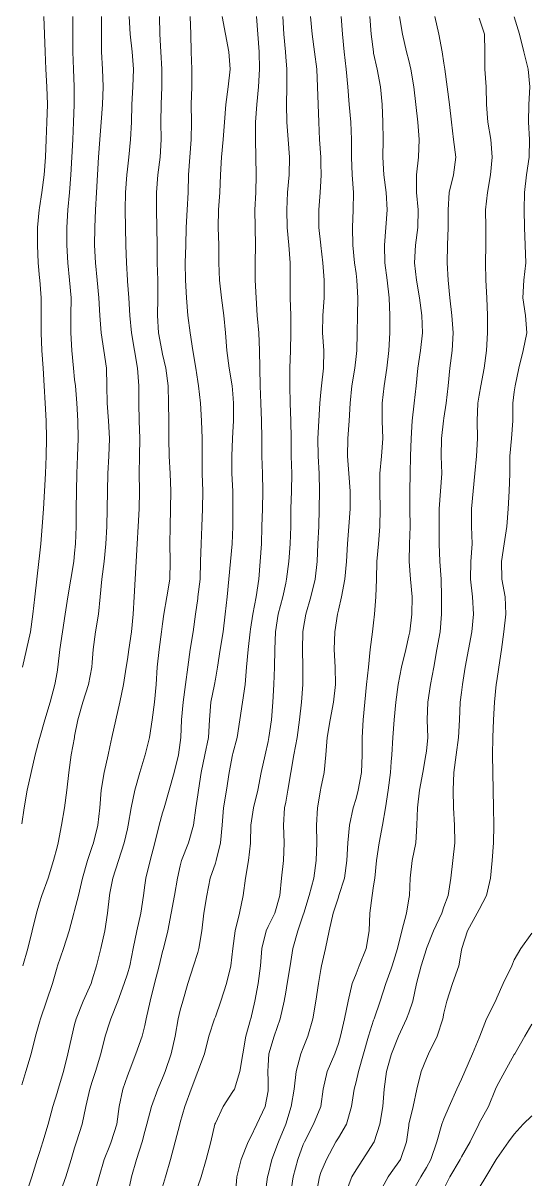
# Model space of a CAD drawing. Header units: centimetres. Extents: x 0 to 642158, y -847 to 649707.
# Drawn here: x 617169.79 to 617184.22, y 620542.19 to 620575.06 of the extents above; entities that cross this region are included whole.
import ezdxf

# ---------------------------------------------------------------- set-up
doc = ezdxf.new("R2010")
doc.units = ezdxf.units.CM
doc.header["$MEASUREMENT"] = 0
doc.layers.add('WAL_topographie 0.5', color=253, linetype='Continuous', lineweight=20)

msp = doc.modelspace()

# ---------------------------------------------------------------- linework, layer by layer
at = {"layer": 'WAL_topographie 0.5'}
for points in [[(617171.197, 620575.25), (617171.2, 620574.75), (617171.203, 620574.25), (617171.221, 620573.75), (617171.238, 620573.25), (617171.235, 620572.75), (617171.218, 620572.25), (617171.2, 620571.75), (617171.173, 620571.25), (617171.137, 620570.75), (617171.099, 620570.25), (617171.057, 620569.75), (617171.028, 620569.25), (617171.032, 620568.75), (617171.059, 620568.25), (617171.107, 620567.75), (617171.147, 620567.25), (617171.144, 620566.75), (617171.138, 620566.25), (617171.166, 620565.75), (617171.215, 620565.25), (617171.25, 620564.93), (617171.27, 620564.75), (617171.315, 620564.25), (617171.342, 620563.75), (617171.347, 620563.25), (617171.332, 620562.75), (617171.312, 620562.25), (617171.299, 620561.75), (617171.295, 620561.25), (617171.296, 620560.75), (617171.277, 620560.25), (617171.25, 620559.989), (617171.223, 620559.75), (617171.138, 620559.25), (617171.055, 620558.75), (617170.982, 620558.25), (617170.9, 620557.75), (617170.828, 620557.25), (617170.775, 620556.75), (617170.75, 620556.6), (617170.689, 620556.25), (617170.553, 620555.75), (617170.406, 620555.25), (617170.259, 620554.75), (617170.25, 620554.716), (617170.125, 620554.25), (617170.011, 620553.75), (617169.899, 620553.25), (617169.816, 620552.75), (617169.75, 620552.288)], [(617172.796, 620575.25), (617172.826, 620574.75), (617172.881, 620574.25), (617172.922, 620573.75), (617172.908, 620573.25), (617172.878, 620572.75), (617172.863, 620572.25), (617172.838, 620571.75), (617172.79, 620571.25), (617172.75, 620570.907), (617172.733, 620570.75), (617172.697, 620570.25), (617172.687, 620569.75), (617172.694, 620569.25), (617172.708, 620568.75), (617172.724, 620568.25), (617172.748, 620567.75), (617172.75, 620567.723), (617172.787, 620567.25), (617172.817, 620566.75), (617172.864, 620566.25), (617172.954, 620565.75), (617173.04, 620565.25), (617173.073, 620564.75), (617173.071, 620564.25), (617173.086, 620563.75), (617173.107, 620563.25), (617173.097, 620562.75), (617173.086, 620562.25), (617173.098, 620561.75), (617173.089, 620561.25), (617173.055, 620560.75), (617173.026, 620560.25), (617172.999, 620559.75), (617172.971, 620559.25), (617172.943, 620558.75), (617172.915, 620558.25), (617172.868, 620557.75), (617172.792, 620557.25), (617172.75, 620556.966), (617172.716, 620556.75), (617172.637, 620556.25), (617172.535, 620555.75), (617172.424, 620555.25), (617172.31, 620554.75), (617172.25, 620554.482), (617172.2, 620554.25), (617172.085, 620553.75), (617172.006, 620553.25), (617171.965, 620552.75), (617171.908, 620552.25), (617171.785, 620551.75), (617171.75, 620551.645), (617171.618, 620551.25), (617171.478, 620550.75), (617171.357, 620550.25), (617171.25, 620549.824), (617171.228, 620549.75), (617171.095, 620549.25), (617170.931, 620548.75), (617170.76, 620548.25), (617170.75, 620548.218), (617170.623, 620547.75), (617170.448, 620547.25), (617170.278, 620546.75), (617170.25, 620546.65), (617170.136, 620546.25), (617170.01, 620545.75), (617169.866, 620545.25), (617169.75, 620544.869)], [(617170.377, 620575.25), (617170.392, 620574.75), (617170.413, 620574.25), (617170.432, 620573.75), (617170.462, 620573.25), (617170.476, 620572.75), (617170.458, 620572.25), (617170.441, 620571.75), (617170.422, 620571.25), (617170.383, 620570.75), (617170.32, 620570.25), (617170.25, 620569.813), (617170.24, 620569.75), (617170.193, 620569.25), (617170.192, 620568.75), (617170.216, 620568.25), (617170.25, 620567.821), (617170.256, 620567.75), (617170.294, 620567.25), (617170.296, 620566.75), (617170.294, 620566.25), (617170.321, 620565.75), (617170.355, 620565.25), (617170.385, 620564.75), (617170.412, 620564.25), (617170.436, 620563.75), (617170.447, 620563.25), (617170.436, 620562.75), (617170.419, 620562.25), (617170.396, 620561.75), (617170.361, 620561.25), (617170.328, 620560.75), (617170.287, 620560.25), (617170.25, 620559.909), (617170.234, 620559.75), (617170.178, 620559.25), (617170.114, 620558.75), (617170.063, 620558.25), (617169.993, 620557.75), (617169.877, 620557.25), (617169.763, 620556.75)], [(617172.012, 620575.25), (617172.009, 620574.75), (617172.011, 620574.25), (617172.039, 620573.75), (617172.061, 620573.25), (617172.045, 620572.75), (617172.003, 620572.25), (617171.962, 620571.75), (617171.928, 620571.25), (617171.9, 620570.75), (617171.872, 620570.25), (617171.845, 620569.75), (617171.821, 620569.25), (617171.814, 620568.75), (617171.841, 620568.25), (617171.891, 620567.75), (617171.94, 620567.25), (617171.969, 620566.75), (617172.002, 620566.25), (617172.08, 620565.75), (617172.152, 620565.25), (617172.161, 620564.75), (617172.172, 620564.25), (617172.217, 620563.75), (617172.245, 620563.25), (617172.225, 620562.75), (617172.196, 620562.25), (617172.185, 620561.75), (617172.174, 620561.25), (617172.162, 620560.75), (617172.14, 620560.25), (617172.088, 620559.75), (617172.027, 620559.25), (617171.978, 620558.75), (617171.925, 620558.25), (617171.84, 620557.75), (617171.776, 620557.25), (617171.75, 620556.88), (617171.741, 620556.75), (617171.64, 620556.25), (617171.483, 620555.75), (617171.342, 620555.25), (617171.25, 620554.789), (617171.243, 620554.75), (617171.153, 620554.25), (617171.083, 620553.75), (617171.03, 620553.25), (617170.957, 620552.75), (617170.873, 620552.25), (617170.78, 620551.75), (617170.75, 620551.626), (617170.653, 620551.25), (617170.494, 620550.75), (617170.313, 620550.25), (617170.25, 620550.041), (617170.165, 620549.75), (617170.043, 620549.25), (617169.918, 620548.75), (617169.779, 620548.25)], [(617173.659, 620575.25), (617173.668, 620574.75), (617173.705, 620574.25), (617173.733, 620573.75), (617173.729, 620573.25), (617173.708, 620572.75), (617173.704, 620572.25), (617173.71, 620571.75), (617173.68, 620571.25), (617173.613, 620570.75), (617173.573, 620570.25), (617173.574, 620569.75), (617173.59, 620569.25), (617173.595, 620568.75), (617173.594, 620568.25), (617173.614, 620567.75), (617173.618, 620567.25), (617173.604, 620566.75), (617173.636, 620566.25), (617173.729, 620565.75), (617173.75, 620565.651), (617173.842, 620565.25), (617173.907, 620564.75), (617173.92, 620564.25), (617173.926, 620563.75), (617173.93, 620563.25), (617173.936, 620562.75), (617173.965, 620562.25), (617173.981, 620561.75), (617173.975, 620561.25), (617173.965, 620560.75), (617173.956, 620560.25), (617173.968, 620559.75), (617173.953, 620559.25), (617173.87, 620558.75), (617173.787, 620558.25), (617173.75, 620557.98), (617173.72, 620557.75), (617173.652, 620557.25), (617173.596, 620556.75), (617173.563, 620556.25), (617173.516, 620555.75), (617173.453, 620555.25), (617173.379, 620554.75), (617173.258, 620554.25), (617173.25, 620554.225), (617173.102, 620553.75), (617172.963, 620553.25), (617172.86, 620552.75), (617172.774, 620552.25), (617172.75, 620552.147), (617172.655, 620551.75), (617172.494, 620551.25), (617172.336, 620550.75), (617172.25, 620550.315), (617172.238, 620550.25), (617172.187, 620549.75), (617172.107, 620549.25), (617171.994, 620548.75), (617171.868, 620548.25), (617171.75, 620547.852), (617171.716, 620547.75), (617171.491, 620547.25), (617171.29, 620546.75), (617171.25, 620546.585), (617171.167, 620546.25), (617171.06, 620545.75), (617170.929, 620545.25), (617170.78, 620544.75), (617170.75, 620544.641), (617170.63, 620544.25), (617170.493, 620543.75), (617170.342, 620543.25), (617170.25, 620542.941), (617170.189, 620542.75), (617170.029, 620542.25), (617169.86, 620541.75)], [(617174.53, 620575.25), (617174.549, 620574.75), (617174.567, 620574.25), (617174.585, 620573.75), (617174.582, 620573.25), (617174.565, 620572.75), (617174.568, 620572.25), (617174.561, 620571.75), (617174.525, 620571.25), (617174.49, 620570.75), (617174.474, 620570.25), (617174.448, 620569.75), (617174.422, 620569.25), (617174.414, 620568.75), (617174.393, 620568.25), (617174.4, 620567.75), (617174.43, 620567.25), (617174.469, 620566.75), (617174.539, 620566.25), (617174.61, 620565.75), (617174.691, 620565.25), (617174.75, 620564.875), (617174.772, 620564.75), (617174.825, 620564.25), (617174.855, 620563.75), (617174.872, 620563.25), (617174.872, 620562.75), (617174.88, 620562.25), (617174.893, 620561.75), (617174.884, 620561.25), (617174.868, 620560.75), (617174.845, 620560.25), (617174.832, 620559.75), (617174.818, 620559.25), (617174.757, 620558.75), (617174.75, 620558.695), (617174.684, 620558.25), (617174.618, 620557.75), (617174.531, 620557.25), (617174.465, 620556.75), (617174.406, 620556.25), (617174.334, 620555.75), (617174.288, 620555.25), (617174.268, 620554.75), (617174.25, 620554.609), (617174.201, 620554.25), (617174.079, 620553.75), (617173.941, 620553.25), (617173.794, 620552.75), (617173.75, 620552.604), (617173.65, 620552.25), (617173.527, 620551.75), (617173.4, 620551.25), (617173.278, 620550.75), (617173.25, 620550.548), (617173.205, 620550.25), (617173.131, 620549.75), (617173.014, 620549.25), (617172.917, 620548.75), (617172.819, 620548.25), (617172.75, 620548.023), (617172.661, 620547.75), (617172.476, 620547.25), (617172.281, 620546.75), (617172.25, 620546.66), (617172.118, 620546.25), (617171.993, 620545.75), (617171.845, 620545.25), (617171.75, 620544.96), (617171.683, 620544.75), (617171.566, 620544.25), (617171.465, 620543.75), (617171.307, 620543.25), (617171.25, 620543.075), (617171.149, 620542.75), (617171.004, 620542.25), (617170.816, 620541.75)], [(617175.444, 620575.25), (617175.535, 620574.75), (617175.631, 620574.25), (617175.669, 620573.75), (617175.618, 620573.25), (617175.546, 620572.75), (617175.506, 620572.25), (617175.476, 620571.75), (617175.427, 620571.25), (617175.395, 620570.75), (617175.382, 620570.25), (617175.344, 620569.75), (617175.332, 620569.25), (617175.35, 620568.75), (617175.347, 620568.25), (617175.365, 620567.75), (617175.427, 620567.25), (617175.492, 620566.75), (617175.536, 620566.25), (617175.574, 620565.75), (617175.64, 620565.25), (617175.728, 620564.75), (617175.75, 620564.518), (617175.771, 620564.25), (617175.765, 620563.75), (617175.75, 620563.43), (617175.741, 620563.25), (617175.719, 620562.75), (617175.723, 620562.25), (617175.744, 620561.75), (617175.749, 620561.25), (617175.749, 620560.75), (617175.73, 620560.25), (617175.677, 620559.75), (617175.634, 620559.25), (617175.59, 620558.75), (617175.532, 620558.25), (617175.47, 620557.75), (617175.388, 620557.25), (617175.312, 620556.75), (617175.25, 620556.405), (617175.222, 620556.25), (617175.118, 620555.75), (617175.085, 620555.25), (617175.055, 620554.75), (617174.951, 620554.25), (617174.847, 620553.75), (617174.768, 620553.25), (617174.75, 620553.114), (617174.698, 620552.75), (617174.626, 620552.25), (617174.486, 620551.75), (617174.292, 620551.25), (617174.25, 620551.094), (617174.17, 620550.75), (617174.085, 620550.25), (617173.996, 620549.75), (617173.897, 620549.25), (617173.777, 620548.75), (617173.75, 620548.656), (617173.652, 620548.25), (617173.525, 620547.75), (617173.394, 620547.25), (617173.288, 620546.75), (617173.25, 620546.558), (617173.173, 620546.25), (617172.994, 620545.75), (617172.799, 620545.25), (617172.75, 620545.124), (617172.62, 620544.75), (617172.517, 620544.25), (617172.448, 620543.75), (617172.291, 620543.25), (617172.25, 620543.147), (617172.089, 620542.75), (617171.948, 620542.25), (617171.803, 620541.75)], [(617176.418, 620575.25), (617176.462, 620574.75), (617176.494, 620574.25), (617176.505, 620573.75), (617176.481, 620573.25), (617176.428, 620572.75), (617176.393, 620572.25), (617176.395, 620571.75), (617176.403, 620571.25), (617176.409, 620570.75), (617176.399, 620570.25), (617176.376, 620569.75), (617176.379, 620569.25), (617176.39, 620568.75), (617176.381, 620568.25), (617176.386, 620567.75), (617176.411, 620567.25), (617176.442, 620566.75), (617176.482, 620566.25), (617176.508, 620565.75), (617176.514, 620565.25), (617176.529, 620564.75), (617176.548, 620564.25), (617176.565, 620563.75), (617176.574, 620563.25), (617176.574, 620562.75), (617176.591, 620562.25), (617176.602, 620561.75), (617176.587, 620561.25), (617176.576, 620560.75), (617176.558, 620560.25), (617176.521, 620559.75), (617176.485, 620559.25), (617176.414, 620558.75), (617176.314, 620558.25), (617176.25, 620557.828), (617176.238, 620557.75), (617176.182, 620557.25), (617176.139, 620556.75), (617176.097, 620556.25), (617176.02, 620555.75), (617175.947, 620555.25), (617175.868, 620554.75), (617175.75, 620554.295), (617175.739, 620554.25), (617175.646, 620553.75), (617175.569, 620553.25), (617175.482, 620552.75), (617175.441, 620552.25), (617175.401, 620551.75), (617175.273, 620551.25), (617175.25, 620551.176), (617175.106, 620550.75), (617175.004, 620550.25), (617174.926, 620549.75), (617174.864, 620549.25), (617174.784, 620548.75), (617174.75, 620548.632), (617174.629, 620548.25), (617174.464, 620547.75), (617174.322, 620547.25), (617174.25, 620546.99), (617174.194, 620546.75), (617174.104, 620546.25), (617173.996, 620545.75), (617173.823, 620545.25), (617173.75, 620545.061), (617173.613, 620544.75), (617173.437, 620544.25), (617173.307, 620543.75), (617173.25, 620543.545), (617173.17, 620543.25), (617173.006, 620542.75), (617172.864, 620542.25), (617172.763, 620541.75)], [(617177.169, 620575.25), (617177.199, 620574.75), (617177.24, 620574.25), (617177.25, 620574.105), (617177.278, 620573.75), (617177.284, 620573.25), (617177.274, 620572.75), (617177.278, 620572.25), (617177.316, 620571.75), (617177.359, 620571.25), (617177.351, 620570.75), (617177.305, 620570.25), (617177.279, 620569.75), (617177.288, 620569.25), (617177.337, 620568.75), (617177.378, 620568.25), (617177.373, 620567.75), (617177.373, 620567.25), (617177.392, 620566.75), (617177.397, 620566.25), (617177.384, 620565.75), (617177.371, 620565.25), (617177.368, 620564.75), (617177.381, 620564.25), (617177.4, 620563.75), (617177.402, 620563.25), (617177.405, 620562.75), (617177.423, 620562.25), (617177.417, 620561.75), (617177.399, 620561.25), (617177.396, 620560.75), (617177.382, 620560.25), (617177.343, 620559.75), (617177.277, 620559.25), (617177.25, 620559.137), (617177.165, 620558.75), (617177.039, 620558.25), (617176.964, 620557.75), (617176.942, 620557.25), (617176.929, 620556.75), (617176.91, 620556.25), (617176.883, 620555.75), (617176.843, 620555.25), (617176.775, 620554.75), (617176.75, 620554.628), (617176.663, 620554.25), (617176.549, 620553.75), (617176.454, 620553.25), (617176.337, 620552.75), (617176.263, 620552.25), (617176.251, 620551.75), (617176.25, 620551.739), (617176.193, 620551.25), (617176.106, 620550.75), (617176.045, 620550.25), (617175.937, 620549.75), (617175.817, 620549.25), (617175.75, 620548.75), (617175.75, 620548.75), (617175.691, 620548.25), (617175.572, 620547.75), (617175.406, 620547.25), (617175.25, 620546.806), (617175.23, 620546.75), (617175.068, 620546.25), (617174.942, 620545.75), (617174.752, 620545.25), (617174.75, 620545.247), (617174.562, 620544.75), (617174.381, 620544.25), (617174.25, 620543.793), (617174.238, 620543.75), (617174.11, 620543.25), (617173.977, 620542.75), (617173.835, 620542.25), (617173.75, 620541.971)], [(617177.954, 620575.25), (617177.999, 620574.75), (617178.066, 620574.25), (617178.131, 620573.75), (617178.156, 620573.25), (617178.172, 620572.75), (617178.196, 620572.25), (617178.216, 620571.75), (617178.245, 620571.25), (617178.25, 620571.071), (617178.26, 620570.75), (617178.25, 620570.57), (617178.231, 620570.25), (617178.194, 620569.75), (617178.193, 620569.25), (617178.249, 620568.75), (617178.25, 620568.74), (617178.308, 620568.25), (617178.34, 620567.75), (617178.345, 620567.25), (617178.309, 620566.75), (617178.297, 620566.25), (617178.333, 620565.75), (617178.325, 620565.25), (617178.266, 620564.75), (617178.25, 620564.572), (617178.222, 620564.25), (617178.189, 620563.75), (617178.168, 620563.25), (617178.175, 620562.75), (617178.198, 620562.25), (617178.209, 620561.75), (617178.203, 620561.25), (617178.188, 620560.75), (617178.162, 620560.25), (617178.143, 620559.75), (617178.089, 620559.25), (617177.964, 620558.75), (617177.825, 620558.25), (617177.75, 620557.815), (617177.74, 620557.75), (617177.727, 620557.25), (617177.738, 620556.75), (617177.733, 620556.25), (617177.696, 620555.75), (617177.647, 620555.25), (617177.576, 620554.75), (617177.486, 620554.25), (617177.399, 620553.75), (617177.308, 620553.25), (617177.25, 620552.912), (617177.221, 620552.75), (617177.186, 620552.25), (617177.208, 620551.75), (617177.184, 620551.25), (617177.13, 620550.75), (617177.086, 620550.25), (617176.939, 620549.75), (617176.75, 620549.367), (617176.695, 620549.25), (617176.573, 620548.75), (617176.538, 620548.25), (617176.472, 620547.75), (617176.376, 620547.25), (617176.256, 620546.75), (617176.25, 620546.727), (617176.117, 620546.25), (617176.027, 620545.75), (617175.947, 620545.25), (617175.792, 620544.75), (617175.75, 620544.675), (617175.472, 620544.25), (617175.25, 620543.782), (617175.238, 620543.75), (617175.122, 620543.25), (617174.992, 620542.75), (617174.846, 620542.25), (617174.75, 620541.975)], [(617178.826, 620575.25), (617178.861, 620574.75), (617178.915, 620574.25), (617178.974, 620573.75), (617179.014, 620573.25), (617179.056, 620572.75), (617179.105, 620572.25), (617179.118, 620571.75), (617179.117, 620571.25), (617179.144, 620570.75), (617179.176, 620570.25), (617179.17, 620569.75), (617179.148, 620569.25), (617179.16, 620568.75), (617179.21, 620568.25), (617179.25, 620567.943), (617179.274, 620567.75), (617179.298, 620567.25), (617179.288, 620566.75), (617179.282, 620566.25), (617179.269, 620565.75), (617179.25, 620565.577), (617179.216, 620565.25), (617179.133, 620564.75), (617179.086, 620564.25), (617179.059, 620563.75), (617179.021, 620563.25), (617179.011, 620562.75), (617179.042, 620562.25), (617179.082, 620561.75), (617179.082, 620561.25), (617179.048, 620560.75), (617179.003, 620560.25), (617178.976, 620559.75), (617178.936, 620559.25), (617178.834, 620558.75), (617178.75, 620558.371), (617178.723, 620558.25), (617178.652, 620557.75), (617178.633, 620557.25), (617178.66, 620556.75), (617178.665, 620556.25), (617178.609, 620555.75), (617178.511, 620555.25), (617178.428, 620554.75), (617178.387, 620554.25), (617178.34, 620553.75), (617178.25, 620553.303), (617178.241, 620553.25), (617178.158, 620552.75), (617178.126, 620552.25), (617178.134, 620551.75), (617178.121, 620551.25), (617178.047, 620550.75), (617177.92, 620550.25), (617177.766, 620549.75), (617177.75, 620549.7), (617177.594, 620549.25), (617177.451, 620548.75), (617177.374, 620548.25), (617177.295, 620547.75), (617177.25, 620547.503), (617177.205, 620547.25), (617177.092, 620546.75), (617176.92, 620546.25), (617176.77, 620545.75), (617176.75, 620545.417), (617176.741, 620545.25), (617176.75, 620544.969), (617176.756, 620544.75), (617176.75, 620544.702), (617176.666, 620544.25), (617176.425, 620543.75), (617176.25, 620543.371), (617176.188, 620543.25), (617175.984, 620542.75), (617175.863, 620542.25), (617175.82, 620541.75)], [(617179.639, 620575.25), (617179.683, 620574.75), (617179.743, 620574.25), (617179.75, 620574.212), (617179.852, 620573.75), (617179.947, 620573.25), (617179.989, 620572.75), (617180.01, 620572.25), (617180.02, 620571.75), (617180.016, 620571.25), (617180.042, 620570.75), (617180.103, 620570.25), (617180.132, 620569.75), (617180.094, 620569.25), (617180.058, 620568.75), (617180.073, 620568.25), (617180.137, 620567.75), (617180.194, 620567.25), (617180.207, 620566.75), (617180.209, 620566.25), (617180.187, 620565.75), (617180.125, 620565.25), (617180.046, 620564.75), (617179.99, 620564.25), (617179.993, 620563.75), (617180.011, 620563.25), (617179.97, 620562.75), (617179.93, 620562.25), (617179.927, 620561.75), (617179.933, 620561.25), (617179.928, 620560.75), (617179.886, 620560.25), (617179.842, 620559.75), (617179.828, 620559.25), (617179.814, 620558.75), (617179.779, 620558.25), (617179.75, 620558.012), (617179.718, 620557.75), (617179.653, 620557.25), (617179.6, 620556.75), (617179.546, 620556.25), (617179.496, 620555.75), (617179.457, 620555.25), (617179.427, 620554.75), (617179.424, 620554.25), (617179.406, 620553.75), (617179.314, 620553.25), (617179.25, 620553.016), (617179.165, 620552.75), (617179.061, 620552.25), (617179.016, 620551.75), (617178.99, 620551.25), (617178.92, 620550.75), (617178.765, 620550.25), (617178.75, 620550.204), (617178.603, 620549.75), (617178.49, 620549.25), (617178.385, 620548.75), (617178.269, 620548.25), (617178.25, 620548.149), (617178.184, 620547.75), (617178.109, 620547.25), (617178.019, 620546.75), (617177.882, 620546.25), (617177.75, 620545.922), (617177.684, 620545.75), (617177.549, 620545.25), (617177.491, 620544.75), (617177.409, 620544.25), (617177.251, 620543.75), (617177.25, 620543.748), (617177.047, 620543.25), (617176.854, 620542.75), (617176.75, 620542.306), (617176.736, 620542.25), (617176.668, 620541.75)], [(617180.489, 620575.25), (617180.572, 620574.75), (617180.682, 620574.25), (617180.75, 620573.998), (617180.811, 620573.75), (617180.898, 620573.25), (617180.951, 620572.75), (617181.01, 620572.25), (617181.049, 620571.75), (617181.024, 620571.25), (617180.966, 620570.75), (617180.969, 620570.25), (617181.012, 620569.75), (617181.006, 620569.25), (617180.936, 620568.75), (617180.909, 620568.25), (617180.973, 620567.75), (617181.054, 620567.25), (617181.119, 620566.75), (617181.141, 620566.25), (617181.087, 620565.75), (617181.01, 620565.25), (617180.961, 620564.75), (617180.905, 620564.25), (617180.843, 620563.75), (617180.813, 620563.25), (617180.799, 620562.75), (617180.792, 620562.25), (617180.782, 620561.75), (617180.784, 620561.25), (617180.79, 620560.75), (617180.769, 620560.25), (617180.76, 620559.75), (617180.802, 620559.25), (617180.844, 620558.75), (617180.839, 620558.25), (617180.775, 620557.75), (617180.75, 620557.634), (617180.662, 620557.25), (617180.547, 620556.75), (617180.446, 620556.25), (617180.378, 620555.75), (617180.335, 620555.25), (617180.3, 620554.75), (617180.267, 620554.25), (617180.25, 620554.056), (617180.228, 620553.75), (617180.167, 620553.25), (617180.089, 620552.75), (617180.006, 620552.25), (617179.907, 620551.75), (617179.831, 620551.25), (617179.782, 620550.75), (617179.75, 620550.524), (617179.709, 620550.25), (617179.644, 620549.75), (617179.624, 620549.25), (617179.542, 620548.75), (617179.342, 620548.25), (617179.25, 620548.025), (617179.141, 620547.75), (617179.023, 620547.25), (617178.919, 620546.75), (617178.81, 620546.25), (617178.75, 620546.045), (617178.649, 620545.75), (617178.426, 620545.25), (617178.314, 620544.75), (617178.25, 620544.25), (617178.25, 620544.25), (617178.042, 620543.75), (617177.783, 620543.25), (617177.75, 620543.17), (617177.594, 620542.75), (617177.466, 620542.25), (617177.39, 620541.75)], [(617181.486, 620575.25), (617181.606, 620574.75), (617181.703, 620574.25), (617181.75, 620573.923), (617181.777, 620573.75), (617181.84, 620573.25), (617181.909, 620572.75), (617181.965, 620572.25), (617182.025, 620571.75), (617182.084, 620571.25), (617182.021, 620570.75), (617181.901, 620570.25), (617181.869, 620569.75), (617181.871, 620569.25), (617181.852, 620568.75), (617181.841, 620568.25), (617181.867, 620567.75), (617181.919, 620567.25), (617181.976, 620566.75), (617182.007, 620566.25), (617181.98, 620565.75), (617181.913, 620565.25), (617181.866, 620564.75), (617181.816, 620564.25), (617181.75, 620563.825), (617181.738, 620563.75), (617181.677, 620563.25), (617181.675, 620562.75), (617181.689, 620562.25), (617181.652, 620561.75), (617181.614, 620561.25), (617181.618, 620560.75), (617181.618, 620560.25), (617181.633, 620559.75), (617181.667, 620559.25), (617181.677, 620558.75), (617181.676, 620558.25), (617181.639, 620557.75), (617181.549, 620557.25), (617181.458, 620556.75), (617181.369, 620556.25), (617181.289, 620555.75), (617181.276, 620555.25), (617181.287, 620554.75), (617181.25, 620554.357), (617181.239, 620554.25), (617181.145, 620553.75), (617181.059, 620553.25), (617180.996, 620552.75), (617180.979, 620552.25), (617180.949, 620551.75), (617180.847, 620551.25), (617180.785, 620550.75), (617180.769, 620550.25), (617180.75, 620550.154), (617180.681, 620549.75), (617180.551, 620549.25), (617180.43, 620548.75), (617180.278, 620548.25), (617180.25, 620548.163), (617180.098, 620547.75), (617179.938, 620547.25), (617179.765, 620546.75), (617179.75, 620546.707), (617179.607, 620546.25), (617179.462, 620545.75), (617179.317, 620545.25), (617179.25, 620544.954), (617179.198, 620544.75), (617179.121, 620544.25), (617178.979, 620543.75), (617178.75, 620543.366), (617178.68, 620543.25), (617178.406, 620542.75), (617178.25, 620542.372), (617178.209, 620542.25), (617178.114, 620541.75)], [(617182.75, 620575.202), (617182.903, 620574.75), (617182.912, 620574.25), (617182.909, 620573.75), (617182.948, 620573.25), (617182.955, 620572.75), (617182.993, 620572.25), (617183.08, 620571.75), (617183.116, 620571.25), (617183.073, 620570.75), (617182.988, 620570.25), (617182.932, 620569.75), (617182.937, 620569.25), (617182.944, 620568.75), (617182.93, 620568.25), (617182.944, 620567.75), (617182.973, 620567.25), (617182.991, 620566.75), (617182.991, 620566.25), (617182.96, 620565.75), (617182.895, 620565.25), (617182.795, 620564.75), (617182.75, 620564.482), (617182.712, 620564.25), (617182.697, 620563.75), (617182.704, 620563.25), (617182.676, 620562.75), (617182.631, 620562.25), (617182.578, 620561.75), (617182.531, 620561.25), (617182.537, 620560.75), (617182.553, 620560.25), (617182.515, 620559.75), (617182.502, 620559.25), (617182.558, 620558.75), (617182.594, 620558.25), (617182.542, 620557.75), (617182.448, 620557.25), (617182.356, 620556.75), (617182.28, 620556.25), (617182.25, 620556.022), (617182.214, 620555.75), (617182.187, 620555.25), (617182.167, 620554.75), (617182.097, 620554.25), (617182.028, 620553.75), (617182.011, 620553.25), (617182.023, 620552.75), (617182.053, 620552.25), (617182.055, 620551.75), (617182.001, 620551.25), (617181.943, 620550.75), (617181.87, 620550.25), (617181.75, 620549.93), (617181.689, 620549.75), (617181.455, 620549.25), (617181.256, 620548.75), (617181.25, 620548.734), (617181.1, 620548.25), (617180.973, 620547.75), (617180.868, 620547.25), (617180.75, 620546.917), (617180.686, 620546.75), (617180.46, 620546.25), (617180.258, 620545.75), (617180.25, 620545.726), (617180.114, 620545.25), (617180.052, 620544.75), (617180.009, 620544.25), (617179.926, 620543.75), (617179.768, 620543.25), (617179.75, 620543.217), (617179.445, 620542.75), (617179.25, 620542.449), (617179.135, 620542.25), (617178.94, 620541.75)], [(617183.75, 620575.241), (617183.898, 620574.75), (617184.022, 620574.25), (617184.143, 620573.75), (617184.192, 620573.25), (617184.166, 620572.75), (617184.156, 620572.25), (617184.184, 620571.75), (617184.169, 620571.25), (617184.098, 620570.75), (617184.044, 620570.25), (617184.032, 620569.75), (617184.038, 620569.25), (617184.063, 620568.75), (617184.077, 620568.25), (617184.025, 620567.75), (617183.993, 620567.25), (617184.066, 620566.75), (617184.108, 620566.25), (617184, 620565.75), (617183.88, 620565.25), (617183.774, 620564.75), (617183.75, 620564.574), (617183.708, 620564.25), (617183.707, 620563.75), (617183.674, 620563.25), (617183.627, 620562.75), (617183.623, 620562.25), (617183.607, 620561.75), (617183.577, 620561.25), (617183.537, 620560.75), (617183.459, 620560.25), (617183.384, 620559.75), (617183.398, 620559.25), (617183.49, 620558.75), (617183.51, 620558.25), (617183.455, 620557.75), (617183.389, 620557.25), (617183.314, 620556.75), (617183.25, 620556.361), (617183.233, 620556.25), (617183.186, 620555.75), (617183.16, 620555.25), (617183.138, 620554.75), (617183.129, 620554.25), (617183.139, 620553.75), (617183.153, 620553.25), (617183.157, 620552.75), (617183.165, 620552.25), (617183.156, 620551.75), (617183.119, 620551.25), (617183.071, 620550.75), (617182.958, 620550.25), (617182.75, 620549.855), (617182.697, 620549.75), (617182.416, 620549.25), (617182.259, 620548.75), (617182.25, 620548.701), (617182.171, 620548.25), (617181.995, 620547.75), (617181.833, 620547.25), (617181.75, 620546.903), (617181.719, 620546.75), (617181.556, 620546.25), (617181.31, 620545.75), (617181.25, 620545.621), (617181.099, 620545.25), (617180.979, 620544.75), (617180.872, 620544.25), (617180.755, 620543.75), (617180.75, 620543.713), (617180.684, 620543.25), (617180.514, 620542.75), (617180.25, 620542.371), (617180.162, 620542.25), (617179.885, 620541.75)], [(617184.25, 620549.181), (617183.936, 620548.75), (617183.75, 620548.426), (617183.678, 620548.25), (617183.433, 620547.75), (617183.25, 620547.347), (617183.211, 620547.25), (617182.957, 620546.75), (617182.769, 620546.25), (617182.75, 620546.206), (617182.566, 620545.75), (617182.344, 620545.25), (617182.25, 620545.033), (617182.12, 620544.75), (617181.894, 620544.25), (617181.75, 620543.904), (617181.69, 620543.75), (617181.544, 620543.25), (617181.376, 620542.75), (617181.25, 620542.515), (617181.096, 620542.25), (617180.811, 620541.75)], [(617184.25, 620546.591), (617184.05, 620546.25), (617183.766, 620545.75), (617183.75, 620545.727), (617183.48, 620545.25), (617183.25, 620544.829), (617183.217, 620544.75), (617183.012, 620544.25), (617182.75, 620543.777), (617182.737, 620543.75), (617182.491, 620543.25), (617182.25, 620542.819), (617182.215, 620542.75), (617181.917, 620542.25), (617181.75, 620541.909)], [(617184.25, 620543.991), (617184.004, 620543.75), (617183.75, 620543.47), (617183.582, 620543.25), (617183.25, 620542.772), (617183.237, 620542.75), (617182.938, 620542.25), (617182.75, 620541.944)]]:
    msp.add_lwpolyline(points, dxfattribs=at)

doc.saveas('drawing.dxf')
